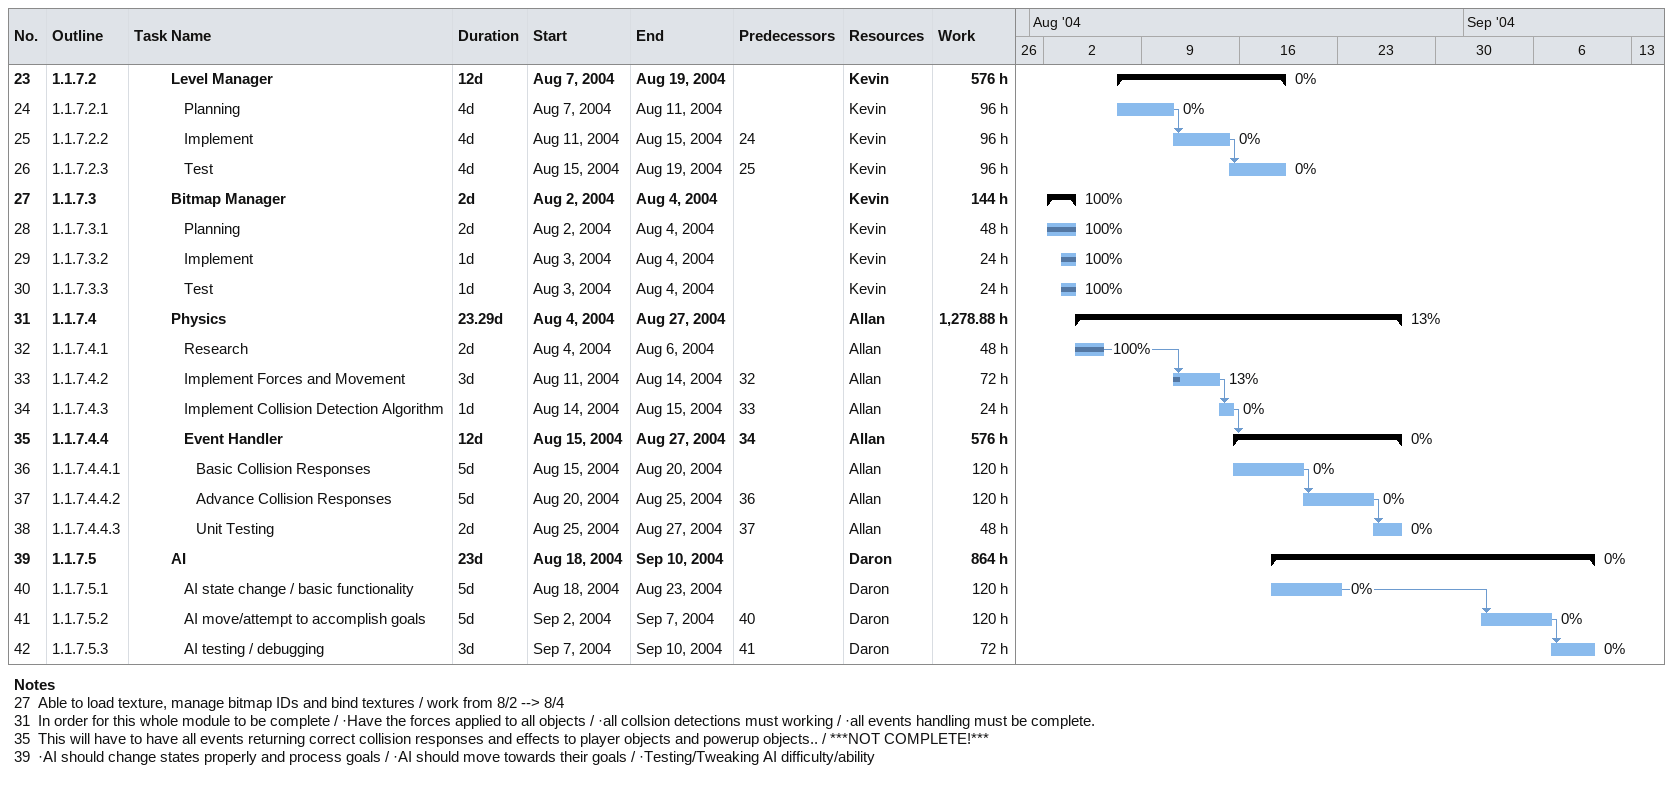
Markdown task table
| ID | WBS | Task | Duration | Start | Finish | Predecessors | Resources | % complete | Work (h) |
|---|---|---|---|---|---|---|---|---|---|
| 23 | 1.1.7.2 | **Level Manager** | 12d | 2004-08-07 | 2004-08-19 |  | Kevin | 0 | 576 |
| 24 | 1.1.7.2.1 | Planning | 4d | 2004-08-07 | 2004-08-11 |  | Kevin | 0 | 96 |
| 25 | 1.1.7.2.2 | Implement | 4d | 2004-08-11 | 2004-08-15 | 24 | Kevin | 0 | 96 |
| 26 | 1.1.7.2.3 | Test | 4d | 2004-08-15 | 2004-08-19 | 25 | Kevin | 0 | 96 |
| 27 | 1.1.7.3 | **Bitmap Manager** | 2d | 2004-08-02 | 2004-08-04 |  | Kevin | 100 | 144 |
| 28 | 1.1.7.3.1 | Planning | 2d | 2004-08-02 | 2004-08-04 |  | Kevin | 100 | 48 |
| 29 | 1.1.7.3.2 | Implement | 1d | 2004-08-03 | 2004-08-04 |  | Kevin | 100 | 24 |
| 30 | 1.1.7.3.3 | Test | 1d | 2004-08-03 | 2004-08-04 |  | Kevin | 100 | 24 |
| 31 | 1.1.7.4 | **Physics** | 23.29d | 2004-08-04 | 2004-08-27 |  | Allan | 13 | 1278.88 |
| 32 | 1.1.7.4.1 | Research | 2d | 2004-08-04 | 2004-08-06 |  | Allan | 100 | 48 |
| 33 | 1.1.7.4.2 | Implement Forces and Movement | 3d | 2004-08-11 | 2004-08-14 | 32 | Allan | 13 | 72 |
| 34 | 1.1.7.4.3 | Implement Collision Detection Algorithm | 1d | 2004-08-14 | 2004-08-15 | 33 | Allan | 0 | 24 |
| 35 | 1.1.7.4.4 | **Event Handler** | 12d | 2004-08-15 | 2004-08-27 | 34 | Allan | 0 | 576 |
| 36 | 1.1.7.4.4.1 | Basic Collision Responses | 5d | 2004-08-15 | 2004-08-20 |  | Allan | 0 | 120 |
| 37 | 1.1.7.4.4.2 | Advance Collision Responses | 5d | 2004-08-20 | 2004-08-25 | 36 | Allan | 0 | 120 |
| 38 | 1.1.7.4.4.3 | Unit Testing | 2d | 2004-08-25 | 2004-08-27 | 37 | Allan | 0 | 48 |
| 39 | 1.1.7.5 | **AI** | 23d | 2004-08-18 | 2004-09-10 |  | Daron | 0 | 864 |
| 40 | 1.1.7.5.1 | AI state change / basic functionality | 5d | 2004-08-18 | 2004-08-23 |  | Daron | 0 | 120 |
| 41 | 1.1.7.5.2 | AI move/attempt to accomplish goals | 5d | 2004-09-02 | 2004-09-07 | 40 | Daron | 0 | 120 |
| 42 | 1.1.7.5.3 | AI testing / debugging | 3d | 2004-09-07 | 2004-09-10 | 41 | Daron | 0 | 72 |

Notes
- 27: Able to load texture, manage bitmap IDs and bind textures / work from 8/2 --> 8/4
- 31: In order for this whole module to be complete / ·Have the forces applied to all objects / ·all collsion detections must working / ·all events handling must be complete.
- 35: This will have to have all events returning correct collision responses and effects to player objects and powerup objects.. / ***NOT COMPLETE!***
- 39: ·AI should change states properly and process goals / ·AI should move towards their goals / ·Testing/Tweaking AI difficulty/ability
